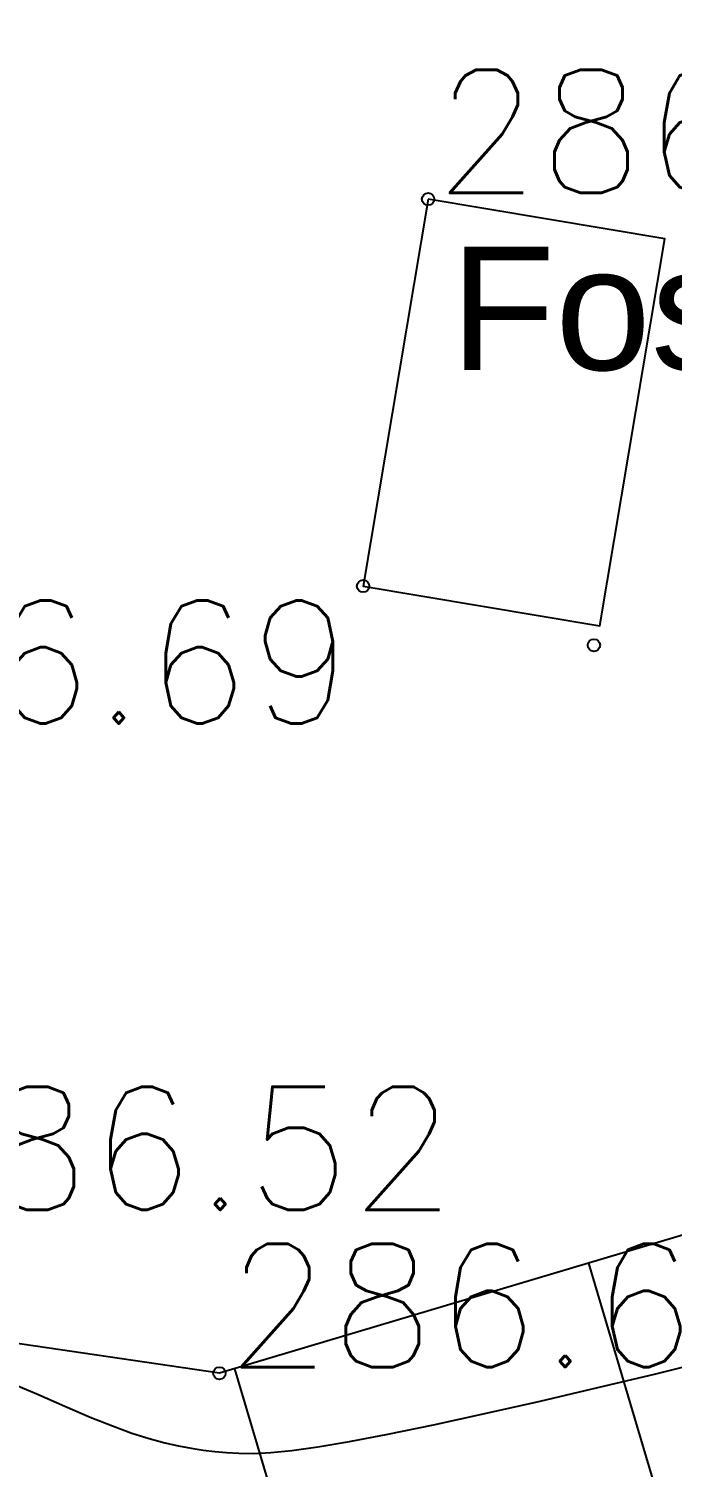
# Model space of a CAD drawing. Extents: x 524954 to 526204, y 9523489 to 9524010.
# Drawn here: x 525949.96 to 525955.18, y 9523705.8 to 9523717.47 of the extents above; entities that cross this region are included whole.
import ezdxf

# ---------------------------------------------------------------- set-up
doc = ezdxf.new("R2010")
doc.units = 0
doc.header["$PDMODE"] = 33
doc.header["$PDSIZE"] = 0.1
doc.linetypes.add('CACHE2', pattern=[4.7625, 3.175, -1.5875])
for name, color, linetype in [('Bati', 6, 'Continuous'), ('CN_02_00', 4, 'Continuous'), ('Haut_Talus', 30, 'Continuous'), ('Talus', 2, 'Continuous'), ('TopoAlt', 3, 'Continuous'), ('TOPOJIS', 7, 'Continuous'), ('Toponomie', 7, 'CACHE2')]:
    doc.layers.add(name, color=color, linetype=linetype)
doc.styles.add('Simplex 1.0', font='Simplex.shx', dxfattribs={"width": 0.99, "height": 1})
doc.styles.get("Standard").update_dxf_attribs({"font": 'arial.ttf'})

# ---------------------------------------------------------------- blocks, each defined once
blk = doc.blocks.new('TCPOINT M')
at = {"color": 0}
blk.add_point((0, 0), dxfattribs=at)
at = {"layer": 'TopoAlt', "style": 'Simplex 1.0', "width": 0.99}
blk.add_attdef('ALT', (0.15, 0.15), '', height=1, dxfattribs=at)

msp = doc.modelspace()

# ---------------------------------------------------------------- linework, layer by layer
at = {"layer": 'Bati', "flags": 128}
msp.add_lwpolyline([(525953.202, 9523716.091), (525952.674, 9523712.949), (525954.596, 9523712.626), (525955.124, 9523715.768)], close=True, dxfattribs=at)
at = {"layer": 'CN_02_00', "elevation": 286, "flags": 128}
msp.add_lwpolyline([(525949.773, 9523706.496), (525950.024, 9523706.39), (525950.252, 9523706.29), (525950.457, 9523706.203), (525950.638, 9523706.131), (525950.797, 9523706.073), (525950.938, 9523706.028), (525951.063, 9523705.993), (525951.176, 9523705.968), (525951.279, 9523705.949), (525951.376, 9523705.935), (525951.47, 9523705.924), (525951.564, 9523705.915), (525951.666, 9523705.909), (525951.784, 9523705.908), (525951.924, 9523705.915), (525952.096, 9523705.932), (525952.306, 9523705.961), (525952.564, 9523706.004), (525952.875, 9523706.063), (525953.245, 9523706.14), (525953.663, 9523706.231), (525954.113, 9523706.333), (525954.581, 9523706.443), (525955.051, 9523706.555), (525955.51, 9523706.668)], dxfattribs=at)
at = {"layer": 'Haut_Talus', "flags": 128}
msp.add_lwpolyline([(525967.078, 9523715.393), (525957.192, 9523708.253), (525951.507, 9523706.558), (525940.086, 9523708.234), (525936.511, 9523709.489), (525930.217, 9523713.237), (525920.65, 9523712.519), (525913.717, 9523714.747), (525902.983, 9523716.877), (525892.035, 9523719.553), (525886.205, 9523722.816), (525884.458, 9523724.15), (525882.759, 9523726.185), (525872.154, 9523732.071)], dxfattribs=at)
at = {"layer": 'Talus'}
for p, q in [((525954.504, 9523707.452), (525955.932, 9523702.66)), ((525951.629, 9523706.595), (525953.057, 9523701.803))]:
    msp.add_line(p, q, dxfattribs=at)

# ---------------------------------------------------------------- block references
at = {"layer": 'TOPOJIS'}
ref = msp.add_blockref('TCPOINT M', (525953.202, 9523716.091, 286.87), dxfattribs=at)
ref.add_attrib('ALT', '286.87', (525953.252, 9523716.141, 286.87), dxfattribs={"layer": 'TopoAlt', "height": 1, "style": 'Simplex 1.0', "width": 0.99})
for p in [(525952.674, 9523712.949, 286.84), (525954.549, 9523712.469, 286.84)]:
    msp.add_blockref('TCPOINT M', p, dxfattribs=at)
ref = msp.add_blockref('TCPOINT M', (525947.882, 9523711.783, 286.69), dxfattribs=at)
ref.add_attrib('ALT', '286.69', (525947.932, 9523711.833, 286.69), dxfattribs={"layer": 'TopoAlt', "height": 1, "style": 'Simplex 1.0', "width": 0.99})
ref = msp.add_blockref('TCPOINT M', (525948.706, 9523707.834, 286.52), dxfattribs=at)
ref.add_attrib('ALT', '286.52', (525948.756, 9523707.884, 286.52), dxfattribs={"layer": 'TopoAlt', "height": 1, "style": 'Simplex 1.0', "width": 0.99})
ref = msp.add_blockref('TCPOINT M', (525951.507, 9523706.558, 286.6), dxfattribs=at)
ref.add_attrib('ALT', '286.60', (525951.557, 9523706.608, 286.6), dxfattribs={"layer": 'TopoAlt', "height": 1, "style": 'Simplex 1.0', "width": 0.99})

# ---------------------------------------------------------------- texts
at = {"layer": 'Toponomie', "insert": (525936.807, 9523715.704), "char_height": 1, "width": 42.68298, "attachment_point": 1}
msp.add_mtext('\\pi16.574;Fosse Septique', dxfattribs=at)

doc.saveas('drawing.dxf')
